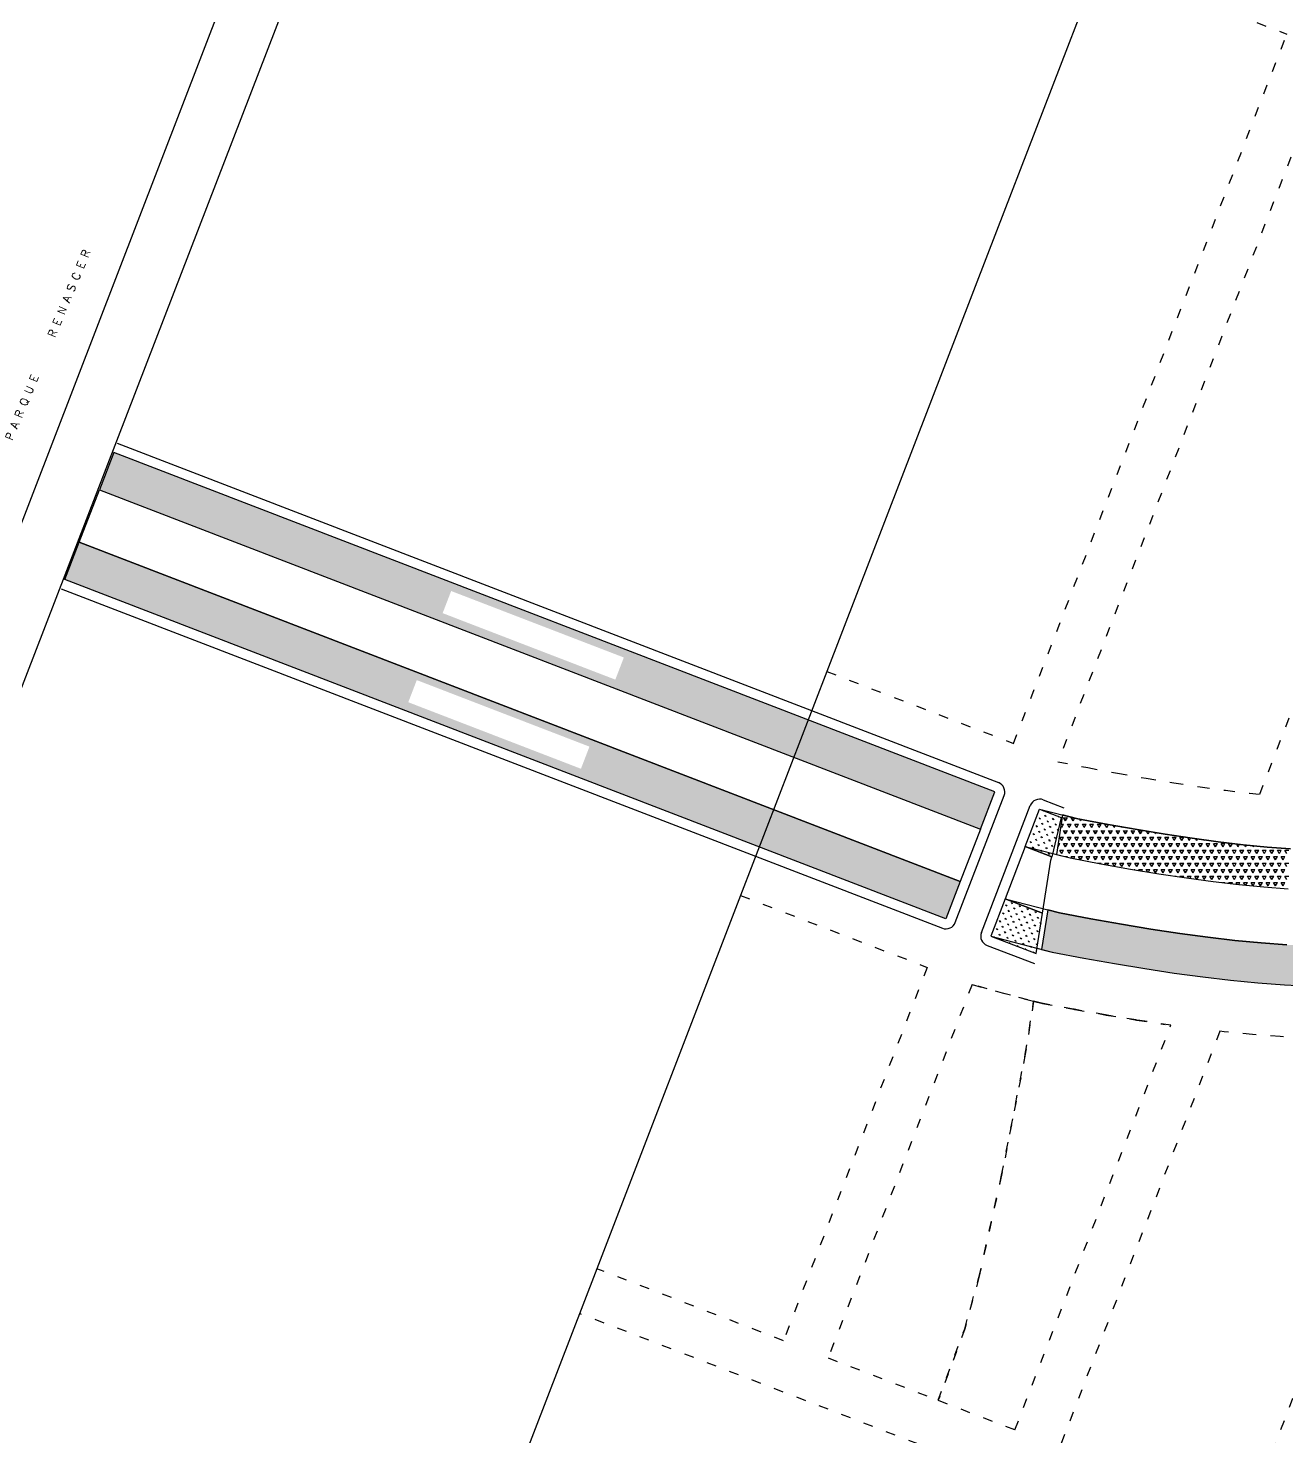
# Model space of a CAD drawing. Extents: x 714896 to 749292, y 8417558 to 8447149.
# Drawn here: x 742797.8 to 743112.4, y 8426237.7 to 8426589.8 of the extents above; entities that cross this region are included whole.
import ezdxf

# ---------------------------------------------------------------- set-up
doc = ezdxf.new("R2010")
doc.units = 0
doc.header["$MEASUREMENT"] = 0
doc.linetypes.add('ACAD_ISO03W100', pattern=[30, 12, -18])
for name, color, linetype in [('LOTE', 7, 'CONTINUOUS'), ('QUADRA', 6, 'CONTINUOUS'), ('TEXTO', 7, 'CONTINUOUS')]:
    doc.layers.add(name, color=color, linetype=linetype)
doc.styles.add('ROMANS', font='ROMANS.SHX', dxfattribs={"height": 1.5})
pattern_1 = [(248.931666667, (0.0331, -0.6042), (0.60847023239, -1.37104484796), [0.28125, -1.8400703445]), (203.931666667, (0.033, -0.6042), (0.60847023255, -1.37104484832), [0.28125, -1.21875]), (293.931666667, (0.033, -0.6042), (1.37104484832, 0.60847023255), [0.28125, -1.21875])]

msp = doc.modelspace()

# ---------------------------------------------------------------- hatches: boundary and pattern name
at = {"layer": 'LOTE'}
h = msp.add_hatch(dxfattribs=at)
h.set_pattern_fill('GRASS7', color=192, scale=5, style=0, pattern_type=2)
h.set_pattern_definition(pattern_1)
h.paths.add_polyline_path([(742815.57, 8426474.41), (743035.79, 8426389.57), (743039.39, 8426398.9), (742819.16, 8426483.74)])
h.paths.add_polyline_path([(742903.5, 8426449.12), (742901.37, 8426443.59), (742944.53, 8426426.97), (742946.66, 8426432.5)], flags=16)
h = msp.add_hatch(dxfattribs=at)
h.set_pattern_fill('GRASS8', color=192, scale=5, style=0, pattern_type=2)
h.set_pattern_definition(pattern_1)
h.paths.add_polyline_path([(742810.54, 8426461.35), (743030.76, 8426376.51), (743027.17, 8426367.18), (742806.94, 8426452.01)])
h.paths.add_polyline_path([(742894.91, 8426426.85), (742892.78, 8426421.32), (742935.94, 8426404.69), (742938.07, 8426410.22)], flags=16)
h = msp.add_hatch(dxfattribs=at)
h.set_pattern_fill('GRASS6', color=192, scale=5, style=0, pattern_type=2)
h.set_pattern_definition(pattern_1)
h.paths.add_polyline_path([(743056, 8426392.5), (743053.6, 8426382.71), (743046.99, 8426385.26), (743050.59, 8426394.59)])
h = msp.add_hatch(dxfattribs=at)
h.set_pattern_fill('TRIANG6', color=192, scale=5, style=0, pattern_type=2)
h.set_pattern_definition([(60, (-623.2554, 185.8597), (-0.9374999982, 1.62379763105), [0.9375, -0.9375]), (120, (-623.2554, 185.8597), (-1.8749999982, 1.05e-09), [0.9375, -0.9375]), (0, (-623.7242, 186.6716), (0.9375, 1.62379763), [0.9375, -0.9375])])
h.paths.add_polyline_path([(743196.83, 8426366.22), (743200.97, 8426367.95), (743205.02, 8426369.65), (743208.99, 8426371.28), (743212.9, 8426372.84), (743216.75, 8426374.3), (743220.58, 8426375.66), (743224.41, 8426376.94), (743228.25, 8426378.13), (743231.02, 8426378.93), (743235.46, 8426390.47), (743233.4, 8426389.95), (743229.4, 8426388.87), (743225.38, 8426387.71), (743221.36, 8426386.46), (743217.33, 8426385.12), (743213.3, 8426383.69), (743209.27, 8426382.16), (743205.24, 8426380.55), (743201.18, 8426378.88), (743197.1, 8426377.17), (743192.98, 8426375.45), (743188.81, 8426373.72), (743184.58, 8426372.02), (743180.26, 8426370.35), (743175.87, 8426368.75), (743171.37, 8426367.23), (743166.76, 8426365.81), (743162.03, 8426364.51), (743157.17, 8426363.35), (743152.17, 8426362.36), (743147, 8426361.55), (743141.67, 8426360.93), (743136.17, 8426360.51), (743130.5, 8426360.29), (743124.64, 8426360.24), (743118.61, 8426360.38), (743112.39, 8426360.68), (743105.98, 8426361.16), (743099.38, 8426361.79), (743092.59, 8426362.58), (743085.6, 8426363.52), (743078.41, 8426364.61), (743071.01, 8426365.83), (743063.41, 8426367.18), (743055.59, 8426368.65), (743052.63, 8426369.42), (743051.09, 8426359.52), (743053.69, 8426358.84), (743061.6, 8426357.34), (743069.32, 8426355.97), (743076.85, 8426354.73), (743084.19, 8426353.62), (743091.35, 8426352.66), (743098.33, 8426351.85), (743105.13, 8426351.19), (743111.77, 8426350.7), (743118.25, 8426350.38), (743124.57, 8426350.24), (743130.73, 8426350.29), (743136.75, 8426350.53), (743142.63, 8426350.98), (743148.35, 8426351.64), (743153.92, 8426352.51), (743159.3, 8426353.58), (743164.51, 8426354.82), (743169.56, 8426356.21), (743174.44, 8426357.71), (743179.18, 8426359.31), (743183.78, 8426360.99), (743188.24, 8426362.71), (743192.59, 8426364.46)])
h = msp.add_hatch(dxfattribs=at)
h.set_pattern_fill('GRASS5', color=192, scale=5, style=0, pattern_type=2)
h.set_pattern_definition(pattern_1)
h.paths.add_polyline_path([(743049.7, 8426358.5), (743051.29, 8426368.6), (743041.96, 8426372.19), (743038.36, 8426362.86)])

# ---------------------------------------------------------------- linework, layer by layer
at = {"layer": 'LOTE', "color": 192, "linetype": 'ACAD_ISO03W100', "ltscale": 0.2}
for p, q in [((743065.71, 8426606.31), (743112.36, 8426588.33)), ((743044.06, 8426411.03), (743112.36, 8426588.33)), ((742997.4, 8426429.01, 394.98), (743044.06, 8426411.03, 501.16)), ((742975.84, 8426373.02), (743022.49, 8426355.05)), ((743022.49, 8426355.05), (742986.55, 8426261.73)), ((743033.69, 8426350.73), (742997.74, 8426257.42)), ((742986.55, 8426261.73), (742939.89, 8426279.7))]:
    msp.add_line(p, q, dxfattribs=at)
at = {"layer": 'LOTE', "color": 192}
for p, q in [((742820.06, 8426486.07), (743040.29, 8426401.24)), ((742815.57, 8426474.41), (743035.79, 8426389.57, -408.32)), ((742810.54, 8426461.35), (743030.76, 8426376.51, -408.32)), ((742806.04, 8426449.68), (743026.27, 8426364.84)), ((743029.5, 8426366.28), (743041.72, 8426398.01)), ((743036.03, 8426363.76), (743048.25, 8426395.49)), ((743051.49, 8426396.92), (743056.6, 8426394.95)), ((743055.97, 8426390.84), (743056.59, 8426390.84)), ((743056.12, 8426390.03), (743056.59, 8426390.85)), ((743057.05, 8426391.66), (743056.58, 8426392.47)), ((743056.59, 8426392.46), (743057.53, 8426392.46)), ((743057.06, 8426391.66), (743057.53, 8426392.47)), ((743057.99, 8426390.03), (743057.52, 8426390.85)), ((743057.53, 8426390.84), (743058.46, 8426390.84)), ((743058, 8426390.03), (743058.47, 8426390.85)), ((743058.93, 8426391.66), (743058.46, 8426392.47)), ((743058.46, 8426392.46), (743059.16, 8426392.46)), ((743058.94, 8426391.66), (743059.37, 8426392.41)), ((743059.86, 8426390.03), (743059.4, 8426390.85)), ((743059.4, 8426390.84), (743060.34, 8426390.84)), ((743059.87, 8426390.03), (743060.34, 8426390.85)), ((743060.8, 8426391.66), (743060.52, 8426392.14)), ((743060.81, 8426391.66), (743061.04, 8426392.05)), ((743061.74, 8426390.03), (743061.27, 8426390.85)), ((743061.28, 8426390.84), (743062.21, 8426390.84)), ((743061.75, 8426390.03), (743062.22, 8426390.85)), ((743062.68, 8426391.66), (743062.63, 8426391.75)), ((743062.69, 8426391.66), (743062.73, 8426391.73)), ((743063.61, 8426390.03), (743063.15, 8426390.85)), ((743063.15, 8426390.84), (743064.09, 8426390.84)), ((743063.62, 8426390.03), (743064.09, 8426390.85)), ((743065.49, 8426390.03), (743065.02, 8426390.85)), ((743065.03, 8426390.84), (743065.96, 8426390.84)), ((743065.5, 8426390.03), (743065.97, 8426390.85)), ((743067.36, 8426390.03), (743066.9, 8426390.85)), ((743066.9, 8426390.84), (743067.41, 8426390.84)), ((743067.37, 8426390.03), (743067.8, 8426390.77)), ((743069.24, 8426390.03), (743068.93, 8426390.56)), ((743069.25, 8426390.03), (743069.5, 8426390.46)), ((743056.11, 8426386.79), (743055.65, 8426387.6)), ((743055.65, 8426387.59), (743056.59, 8426387.59)), ((743056.11, 8426390.03), (743055.91, 8426390.39)), ((743056.12, 8426386.79), (743056.59, 8426387.6)), ((743057.05, 8426388.41), (743056.58, 8426389.22)), ((743056.59, 8426389.21), (743057.53, 8426389.21)), ((743057.06, 8426388.41), (743057.53, 8426389.22)), ((743057.99, 8426386.79), (743057.52, 8426387.6)), ((743057.53, 8426387.59), (743058.46, 8426387.59)), ((743058, 8426386.79), (743058.47, 8426387.6)), ((743058.93, 8426388.41), (743058.46, 8426389.22)), ((743058.46, 8426389.21), (743059.4, 8426389.21)), ((743058.94, 8426388.41), (743059.4, 8426389.22)), ((743059.86, 8426386.79), (743059.4, 8426387.6)), ((743059.4, 8426387.59), (743060.34, 8426387.59)), ((743059.87, 8426386.79), (743060.34, 8426387.6)), ((743060.8, 8426388.41), (743060.33, 8426389.22)), ((743060.34, 8426389.21), (743061.28, 8426389.21)), ((743060.81, 8426388.41), (743061.28, 8426389.22)), ((743061.74, 8426386.79), (743061.27, 8426387.6)), ((743061.28, 8426387.59), (743062.21, 8426387.59)), ((743061.75, 8426386.79), (743062.22, 8426387.6)), ((743062.68, 8426388.41), (743062.21, 8426389.22)), ((743062.21, 8426389.21), (743063.15, 8426389.21)), ((743062.69, 8426388.41), (743063.15, 8426389.22)), ((743063.61, 8426386.79), (743063.15, 8426387.6)), ((743063.15, 8426387.59), (743064.09, 8426387.59)), ((743063.62, 8426386.79), (743064.09, 8426387.6)), ((743064.55, 8426388.41), (743064.08, 8426389.22)), ((743064.09, 8426389.21), (743065.03, 8426389.21)), ((743064.56, 8426388.41), (743065.03, 8426389.22)), ((743065.49, 8426386.79), (743065.02, 8426387.6)), ((743065.03, 8426387.59), (743065.96, 8426387.59)), ((743065.5, 8426386.79), (743065.97, 8426387.6)), ((743066.43, 8426388.41), (743065.96, 8426389.22)), ((743065.96, 8426389.21), (743066.9, 8426389.21)), ((743066.44, 8426388.41), (743066.9, 8426389.22)), ((743067.36, 8426386.79), (743066.9, 8426387.6)), ((743066.9, 8426387.59), (743067.84, 8426387.59)), ((743067.37, 8426386.79), (743067.84, 8426387.6)), ((743068.3, 8426388.41), (743067.83, 8426389.22)), ((743067.84, 8426389.21), (743068.78, 8426389.21)), ((743068.31, 8426388.41), (743068.78, 8426389.22)), ((743069.24, 8426386.79), (743068.77, 8426387.6)), ((743068.78, 8426387.59), (743069.71, 8426387.59)), ((743069.25, 8426386.79), (743069.72, 8426387.6)), ((743070.18, 8426388.41), (743069.71, 8426389.22)), ((743069.71, 8426389.21), (743070.65, 8426389.21)), ((743070.19, 8426388.41), (743070.65, 8426389.22)), ((743071.11, 8426386.79), (743070.65, 8426387.6)), ((743070.65, 8426387.59), (743071.59, 8426387.59)), ((743071.11, 8426390.03), (743071.02, 8426390.19)), ((743071.12, 8426390.03), (743071.2, 8426390.16)), ((743071.12, 8426386.79), (743071.59, 8426387.6)), ((743072.05, 8426388.41), (743071.58, 8426389.22)), ((743071.59, 8426389.21), (743072.53, 8426389.21)), ((743072.06, 8426388.41), (743072.53, 8426389.22)), ((743072.99, 8426386.79), (743072.52, 8426387.6)), ((743072.53, 8426387.59), (743073.46, 8426387.59)), ((743073, 8426386.79), (743073.47, 8426387.6)), ((743073.93, 8426388.41), (743073.46, 8426389.22)), ((743073.46, 8426389.21), (743074.4, 8426389.21)), ((743073.94, 8426388.41), (743074.4, 8426389.22)), ((743074.86, 8426386.79), (743074.4, 8426387.6)), ((743074.4, 8426387.59), (743075.34, 8426387.59)), ((743074.87, 8426386.79), (743075.34, 8426387.6)), ((743075.8, 8426388.41), (743075.33, 8426389.22)), ((743075.34, 8426389.21), (743076.28, 8426389.21)), ((743075.81, 8426388.41), (743076.28, 8426389.22)), ((743076.74, 8426386.79), (743076.27, 8426387.6)), ((743076.28, 8426387.59), (743077.21, 8426387.59)), ((743076.75, 8426386.79), (743077.22, 8426387.6)), ((743077.68, 8426388.41), (743077.28, 8426389.1)), ((743077.69, 8426388.41), (743078.01, 8426388.98)), ((743078.61, 8426386.79), (743078.15, 8426387.6)), ((743078.15, 8426387.59), (743079.09, 8426387.59)), ((743078.62, 8426386.79), (743079.09, 8426387.6)), ((743079.55, 8426388.41), (743079.35, 8426388.76)), ((743079.56, 8426388.41), (743079.73, 8426388.69)), ((743080.49, 8426386.79), (743080.02, 8426387.6)), ((743080.03, 8426387.59), (743080.96, 8426387.59)), ((743080.5, 8426386.79), (743080.97, 8426387.6)), ((743081.43, 8426388.41), (743081.43, 8426388.41)), ((743082.36, 8426386.79), (743081.9, 8426387.6)), ((743081.9, 8426387.59), (743082.84, 8426387.59)), ((743082.37, 8426386.79), (743082.84, 8426387.6)), ((743084.24, 8426386.79), (743083.77, 8426387.6)), ((743083.78, 8426387.59), (743084.71, 8426387.59)), ((743084.25, 8426386.79), (743084.72, 8426387.6)), ((743086.11, 8426386.79), (743085.65, 8426387.6)), ((743085.65, 8426387.59), (743086.59, 8426387.59)), ((743086.12, 8426386.79), (743086.59, 8426387.6)), ((743087.99, 8426386.79), (743087.59, 8426387.47)), ((743088, 8426386.79), (743088.33, 8426387.36)), ((743089.86, 8426386.79), (743089.64, 8426387.17)), ((743089.87, 8426386.79), (743090.06, 8426387.12)), ((743091.74, 8426386.79), (743091.67, 8426386.9)), ((743091.75, 8426386.79), (743091.8, 8426386.88)), ((743046.99, 8426385.26, -429.08), (743053.6, 8426382.71, -441.33)), ((743055.18, 8426385.16), (743055.11, 8426385.28)), ((743055.19, 8426385.16), (743055.65, 8426385.98)), ((743055.21, 8426385.97), (743055.65, 8426385.97)), ((743056.11, 8426383.54), (743055.65, 8426384.35)), ((743055.65, 8426384.34), (743056.59, 8426384.34)), ((743056.12, 8426383.54), (743056.59, 8426384.35)), ((743057.05, 8426385.16), (743056.58, 8426385.97)), ((743056.59, 8426385.97), (743057.53, 8426385.97)), ((743057.06, 8426385.16), (743057.53, 8426385.98)), ((743057.99, 8426383.54), (743057.52, 8426384.35)), ((743057.53, 8426384.34), (743058.46, 8426384.34)), ((743058, 8426383.54), (743058.47, 8426384.35)), ((743058.46, 8426385.97), (743059.4, 8426385.97)), ((743058.93, 8426385.16), (743058.46, 8426385.97)), ((743058.94, 8426385.16), (743059.4, 8426385.98)), ((743059.86, 8426383.54), (743059.4, 8426384.35)), ((743059.4, 8426384.34), (743060.34, 8426384.34)), ((743059.87, 8426383.54), (743060.34, 8426384.35)), ((743060.8, 8426385.16), (743060.33, 8426385.97)), ((743060.34, 8426385.97), (743061.28, 8426385.97)), ((743060.81, 8426385.16), (743061.28, 8426385.98)), ((743061.74, 8426383.54), (743061.27, 8426384.35)), ((743061.28, 8426384.34), (743062.21, 8426384.34)), ((743061.75, 8426383.54), (743062.22, 8426384.35)), ((743062.21, 8426385.97), (743063.15, 8426385.97)), ((743062.68, 8426385.16), (743062.21, 8426385.97)), ((743062.69, 8426385.16), (743063.15, 8426385.98)), ((743063.61, 8426383.54), (743063.15, 8426384.35)), ((743063.15, 8426384.34), (743064.09, 8426384.34)), ((743063.62, 8426383.54), (743064.09, 8426384.35)), ((743064.55, 8426385.16), (743064.08, 8426385.97)), ((743064.09, 8426385.97), (743065.03, 8426385.97)), ((743064.56, 8426385.16), (743065.03, 8426385.98)), ((743065.49, 8426383.54), (743065.02, 8426384.35)), ((743065.03, 8426384.34), (743065.96, 8426384.34)), ((743065.5, 8426383.54), (743065.97, 8426384.35)), ((743065.96, 8426385.97), (743066.9, 8426385.97)), ((743066.43, 8426385.16), (743065.96, 8426385.97)), ((743066.44, 8426385.16), (743066.9, 8426385.98)), ((743067.36, 8426383.54), (743066.9, 8426384.35)), ((743066.9, 8426384.34), (743067.84, 8426384.34)), ((743067.37, 8426383.54), (743067.84, 8426384.35)), ((743068.3, 8426385.16), (743067.83, 8426385.97)), ((743067.84, 8426385.97), (743068.78, 8426385.97)), ((743068.31, 8426385.16), (743068.78, 8426385.98)), ((743069.24, 8426383.54), (743068.77, 8426384.35)), ((743068.78, 8426384.34), (743069.71, 8426384.34)), ((743069.25, 8426383.54), (743069.72, 8426384.35)), ((743069.71, 8426385.97), (743070.65, 8426385.97)), ((743070.18, 8426385.16), (743069.71, 8426385.97)), ((743070.19, 8426385.16), (743070.65, 8426385.98)), ((743071.11, 8426383.54), (743070.65, 8426384.35)), ((743070.65, 8426384.34), (743071.59, 8426384.34)), ((743071.12, 8426383.54), (743071.59, 8426384.35)), ((743072.05, 8426385.16), (743071.58, 8426385.97)), ((743071.59, 8426385.97), (743072.53, 8426385.97)), ((743072.06, 8426385.16), (743072.53, 8426385.98)), ((743072.99, 8426383.54), (743072.52, 8426384.35)), ((743072.53, 8426384.34), (743073.46, 8426384.34)), ((743073, 8426383.54), (743073.47, 8426384.35)), ((743073.46, 8426385.97), (743074.4, 8426385.97)), ((743073.93, 8426385.16), (743073.46, 8426385.97)), ((743073.94, 8426385.16), (743074.4, 8426385.98)), ((743074.86, 8426383.54), (743074.4, 8426384.35)), ((743074.4, 8426384.34), (743075.34, 8426384.34)), ((743074.87, 8426383.54), (743075.34, 8426384.35)), ((743075.8, 8426385.16), (743075.33, 8426385.97)), ((743075.34, 8426385.97), (743076.28, 8426385.97)), ((743075.81, 8426385.16), (743076.28, 8426385.98)), ((743076.74, 8426383.54), (743076.27, 8426384.35)), ((743076.28, 8426384.34), (743077.21, 8426384.34)), ((743076.75, 8426383.54), (743077.22, 8426384.35)), ((743077.21, 8426385.97), (743078.15, 8426385.97)), ((743077.68, 8426385.16), (743077.21, 8426385.97)), ((743077.69, 8426385.16), (743078.15, 8426385.98)), ((743078.61, 8426383.54), (743078.15, 8426384.35)), ((743078.15, 8426384.34), (743079.09, 8426384.34)), ((743078.62, 8426383.54), (743079.09, 8426384.35)), ((743079.55, 8426385.16), (743079.08, 8426385.97)), ((743079.09, 8426385.97), (743080.03, 8426385.97)), ((743079.56, 8426385.16), (743080.03, 8426385.98)), ((743080.49, 8426383.54), (743080.02, 8426384.35)), ((743080.03, 8426384.34), (743080.96, 8426384.34)), ((743080.5, 8426383.54), (743080.97, 8426384.35)), ((743080.96, 8426385.97), (743081.9, 8426385.97)), ((743081.43, 8426385.16), (743080.96, 8426385.97)), ((743081.44, 8426385.16), (743081.9, 8426385.98)), ((743082.36, 8426383.54), (743081.9, 8426384.35)), ((743081.9, 8426384.34), (743082.84, 8426384.34)), ((743082.37, 8426383.54), (743082.84, 8426384.35)), ((743083.3, 8426385.16), (743082.83, 8426385.97)), ((743082.84, 8426385.97), (743083.78, 8426385.97)), ((743083.31, 8426385.16), (743083.78, 8426385.98)), ((743084.24, 8426383.54), (743083.77, 8426384.35)), ((743083.78, 8426384.34), (743084.71, 8426384.34)), ((743084.25, 8426383.54), (743084.72, 8426384.35)), ((743084.71, 8426385.97), (743085.65, 8426385.97)), ((743085.18, 8426385.16), (743084.71, 8426385.97)), ((743085.19, 8426385.16), (743085.65, 8426385.98)), ((743086.11, 8426383.54), (743085.65, 8426384.35)), ((743085.65, 8426384.34), (743086.59, 8426384.34)), ((743086.12, 8426383.54), (743086.59, 8426384.35)), ((743087.05, 8426385.16), (743086.58, 8426385.97)), ((743086.59, 8426385.97), (743087.53, 8426385.97)), ((743087.06, 8426385.16), (743087.53, 8426385.98)), ((743087.99, 8426383.54), (743087.52, 8426384.35)), ((743087.53, 8426384.34), (743088.46, 8426384.34)), ((743088, 8426383.54), (743088.47, 8426384.35)), ((743088.46, 8426385.97), (743089.4, 8426385.97)), ((743088.93, 8426385.16), (743088.46, 8426385.97)), ((743088.94, 8426385.16), (743089.4, 8426385.98)), ((743089.86, 8426383.54), (743089.4, 8426384.35)), ((743089.4, 8426384.34), (743090.34, 8426384.34)), ((743089.87, 8426383.54), (743090.34, 8426384.35)), ((743090.8, 8426385.16), (743090.33, 8426385.97)), ((743090.34, 8426385.97), (743091.28, 8426385.97)), ((743090.81, 8426385.16), (743091.28, 8426385.98)), ((743091.74, 8426383.54), (743091.27, 8426384.35)), ((743091.28, 8426384.34), (743092.21, 8426384.34)), ((743091.75, 8426383.54), (743092.22, 8426384.35)), ((743092.21, 8426385.97), (743093.15, 8426385.97)), ((743092.68, 8426385.16), (743092.21, 8426385.97)), ((743092.69, 8426385.16), (743093.15, 8426385.98)), ((743093.61, 8426383.54), (743093.15, 8426384.35)), ((743093.15, 8426384.34), (743094.09, 8426384.34)), ((743093.62, 8426383.54), (743094.09, 8426384.35)), ((743094.55, 8426385.16), (743094.08, 8426385.97)), ((743094.09, 8426385.97), (743095.03, 8426385.97)), ((743094.56, 8426385.16), (743095.03, 8426385.98)), ((743095.49, 8426383.54), (743095.02, 8426384.35)), ((743095.03, 8426384.34), (743095.96, 8426384.34)), ((743095.5, 8426383.54), (743095.97, 8426384.35)), ((743095.96, 8426385.97), (743096.9, 8426385.97)), ((743096.43, 8426385.16), (743095.96, 8426385.97)), ((743096.44, 8426385.16), (743096.9, 8426385.98)), ((743097.36, 8426383.54), (743096.9, 8426384.35)), ((743096.9, 8426384.34), (743097.84, 8426384.34)), ((743097.37, 8426383.54), (743097.84, 8426384.35)), ((743098.3, 8426385.16), (743097.83, 8426385.97)), ((743097.84, 8426385.97), (743098.78, 8426385.97)), ((743098.31, 8426385.16), (743098.78, 8426385.98)), ((743099.24, 8426383.54), (743098.77, 8426384.35)), ((743098.78, 8426384.34), (743099.71, 8426384.34)), ((743099.25, 8426383.54), (743099.72, 8426384.35)), ((743100.18, 8426385.16), (743099.76, 8426385.89)), ((743100.19, 8426385.16), (743100.55, 8426385.8)), ((743101.11, 8426383.54), (743100.65, 8426384.35)), ((743100.65, 8426384.34), (743101.59, 8426384.34)), ((743101.12, 8426383.54), (743101.59, 8426384.35)), ((743102.05, 8426385.16), (743101.76, 8426385.66)), ((743102.06, 8426385.16), (743102.32, 8426385.61)), ((743102.99, 8426383.54), (743102.52, 8426384.35)), ((743102.53, 8426384.34), (743103.46, 8426384.34)), ((743103, 8426383.54), (743103.47, 8426384.35)), ((743103.93, 8426385.16), (743103.75, 8426385.47)), ((743103.94, 8426385.16), (743104.09, 8426385.44)), ((743104.86, 8426383.54), (743104.4, 8426384.35)), ((743104.4, 8426384.34), (743105.34, 8426384.34)), ((743104.87, 8426383.54), (743105.34, 8426384.35)), ((743105.8, 8426385.16), (743105.73, 8426385.28)), ((743105.81, 8426385.16), (743105.87, 8426385.27)), ((743106.74, 8426383.54), (743106.27, 8426384.35)), ((743106.28, 8426384.34), (743107.21, 8426384.34)), ((743106.75, 8426383.54), (743107.22, 8426384.35)), ((743108.61, 8426383.54), (743108.15, 8426384.35)), ((743108.15, 8426384.34), (743109.09, 8426384.34)), ((743108.62, 8426383.54), (743109.09, 8426384.35)), ((743110.49, 8426383.54), (743110.02, 8426384.35)), ((743110.03, 8426384.34), (743110.96, 8426384.34)), ((743110.5, 8426383.54), (743110.97, 8426384.35)), ((743112.36, 8426383.54), (743111.9, 8426384.35)), ((743111.9, 8426384.34), (743112.84, 8426384.34)), ((743056.98, 8426382.72), (743057.53, 8426382.72)), ((743057.46, 8426382.6), (743057.53, 8426382.73)), ((743058.7, 8426382.31), (743058.46, 8426382.73)), ((743058.46, 8426382.72), (743059.4, 8426382.72)), ((743059.12, 8426382.23), (743059.4, 8426382.73)), ((743060.8, 8426381.91), (743060.33, 8426382.73)), ((743060.34, 8426382.72), (743061.28, 8426382.72)), ((743060.81, 8426381.92), (743061.28, 8426382.73)), ((743062.68, 8426381.91), (743062.21, 8426382.73)), ((743062.21, 8426382.72), (743063.15, 8426382.72)), ((743062.69, 8426381.92), (743063.15, 8426382.73)), ((743064.55, 8426381.91), (743064.08, 8426382.73)), ((743064.09, 8426382.72), (743065.03, 8426382.72)), ((743064.56, 8426381.92), (743065.03, 8426382.73)), ((743065.11, 8426381.1), (743065.96, 8426381.1)), ((743065.88, 8426380.95), (743065.97, 8426381.1)), ((743066.43, 8426381.91), (743065.96, 8426382.73)), ((743065.96, 8426382.72), (743066.9, 8426382.72)), ((743066.44, 8426381.92), (743066.9, 8426382.73)), ((743066.9, 8426381.1), (743067.84, 8426381.1)), ((743067.11, 8426380.73), (743066.9, 8426381.1)), ((743067.58, 8426380.65), (743067.84, 8426381.1)), ((743068.3, 8426381.91), (743067.83, 8426382.73)), ((743067.84, 8426382.72), (743068.78, 8426382.72)), ((743068.31, 8426381.92), (743068.78, 8426382.73)), ((743069.2, 8426380.36), (743068.77, 8426381.1)), ((743068.78, 8426381.1), (743069.71, 8426381.1)), ((743069.28, 8426380.34), (743069.72, 8426381.1)), ((743070.18, 8426381.91), (743069.71, 8426382.73)), ((743069.71, 8426382.72), (743070.65, 8426382.72)), ((743070.19, 8426381.92), (743070.65, 8426382.73)), ((743070.65, 8426381.1), (743071.59, 8426381.1)), ((743071.11, 8426380.29), (743070.65, 8426381.1)), ((743071.12, 8426380.29), (743071.59, 8426381.1)), ((743072.05, 8426381.91), (743071.58, 8426382.73)), ((743071.59, 8426382.72), (743072.53, 8426382.72)), ((743072.06, 8426381.92), (743072.53, 8426382.73)), ((743072.99, 8426380.29), (743072.52, 8426381.1)), ((743072.53, 8426381.1), (743073.46, 8426381.1)), ((743073, 8426380.29), (743073.47, 8426381.1)), ((743073.93, 8426381.91), (743073.46, 8426382.73)), ((743073.46, 8426382.72), (743074.4, 8426382.72)), ((743073.94, 8426381.92), (743074.4, 8426382.73)), ((743074.4, 8426381.1), (743075.34, 8426381.1)), ((743074.86, 8426380.29), (743074.4, 8426381.1)), ((743074.87, 8426380.29), (743075.34, 8426381.1)), ((743075.8, 8426381.91), (743075.33, 8426382.73)), ((743075.34, 8426382.72), (743076.28, 8426382.72)), ((743075.81, 8426381.92), (743076.28, 8426382.73)), ((743076.74, 8426380.29), (743076.27, 8426381.1)), ((743076.28, 8426381.1), (743077.21, 8426381.1)), ((743076.75, 8426380.29), (743077.22, 8426381.1)), ((743077.68, 8426381.91), (743077.21, 8426382.73)), ((743077.21, 8426382.72), (743078.15, 8426382.72)), ((743077.69, 8426381.92), (743078.15, 8426382.73)), ((743078.15, 8426381.1), (743079.09, 8426381.1)), ((743078.61, 8426380.29), (743078.15, 8426381.1)), ((743078.62, 8426380.29), (743079.09, 8426381.1)), ((743079.55, 8426381.91), (743079.08, 8426382.73)), ((743079.09, 8426382.72), (743080.03, 8426382.72)), ((743079.56, 8426381.92), (743080.03, 8426382.73)), ((743080.49, 8426380.29), (743080.02, 8426381.1)), ((743080.03, 8426381.1), (743080.96, 8426381.1)), ((743080.5, 8426380.29), (743080.97, 8426381.1)), ((743081.43, 8426381.91), (743080.96, 8426382.73)), ((743080.96, 8426382.72), (743081.9, 8426382.72)), ((743081.44, 8426381.92), (743081.9, 8426382.73)), ((743081.9, 8426381.1), (743082.84, 8426381.1)), ((743082.36, 8426380.29), (743081.9, 8426381.1)), ((743082.37, 8426380.29), (743082.84, 8426381.1)), ((743083.3, 8426381.91), (743082.83, 8426382.73)), ((743082.84, 8426382.72), (743083.78, 8426382.72)), ((743083.31, 8426381.92), (743083.78, 8426382.73)), ((743084.24, 8426380.29), (743083.77, 8426381.1)), ((743083.78, 8426381.1), (743084.71, 8426381.1)), ((743084.25, 8426380.29), (743084.72, 8426381.1)), ((743085.18, 8426381.91), (743084.71, 8426382.73)), ((743084.71, 8426382.72), (743085.65, 8426382.72)), ((743085.19, 8426381.92), (743085.65, 8426382.73)), ((743085.65, 8426381.1), (743086.59, 8426381.1)), ((743086.11, 8426380.29), (743085.65, 8426381.1)), ((743086.12, 8426380.29), (743086.59, 8426381.1)), ((743087.05, 8426381.91), (743086.58, 8426382.73)), ((743086.59, 8426382.72), (743087.53, 8426382.72)), ((743087.06, 8426381.92), (743087.53, 8426382.73)), ((743087.99, 8426380.29), (743087.52, 8426381.1)), ((743087.53, 8426381.1), (743088.46, 8426381.1)), ((743088, 8426380.29), (743088.47, 8426381.1)), ((743088.93, 8426381.91), (743088.46, 8426382.73)), ((743088.46, 8426382.72), (743089.4, 8426382.72)), ((743088.94, 8426381.92), (743089.4, 8426382.73)), ((743089.4, 8426381.1), (743090.34, 8426381.1)), ((743089.86, 8426380.29), (743089.4, 8426381.1)), ((743089.87, 8426380.29), (743090.34, 8426381.1)), ((743090.8, 8426381.91), (743090.33, 8426382.73)), ((743090.34, 8426382.72), (743091.28, 8426382.72)), ((743090.81, 8426381.92), (743091.28, 8426382.73)), ((743091.74, 8426380.29), (743091.27, 8426381.1)), ((743091.28, 8426381.1), (743092.21, 8426381.1)), ((743091.75, 8426380.29), (743092.22, 8426381.1)), ((743092.68, 8426381.91), (743092.21, 8426382.73)), ((743092.21, 8426382.72), (743093.15, 8426382.72)), ((743092.69, 8426381.92), (743093.15, 8426382.73)), ((743093.15, 8426381.1), (743094.09, 8426381.1)), ((743093.61, 8426380.29), (743093.15, 8426381.1)), ((743093.62, 8426380.29), (743094.09, 8426381.1)), ((743094.55, 8426381.91), (743094.08, 8426382.73)), ((743094.09, 8426382.72), (743095.03, 8426382.72)), ((743094.56, 8426381.92), (743095.03, 8426382.73)), ((743095.49, 8426380.29), (743095.02, 8426381.1)), ((743095.03, 8426381.1), (743095.96, 8426381.1)), ((743095.5, 8426380.29), (743095.97, 8426381.1)), ((743096.43, 8426381.91), (743095.96, 8426382.73)), ((743095.96, 8426382.72), (743096.9, 8426382.72)), ((743096.44, 8426381.92), (743096.9, 8426382.73)), ((743096.9, 8426381.1), (743097.84, 8426381.1)), ((743097.36, 8426380.29), (743096.9, 8426381.1)), ((743097.37, 8426380.29), (743097.84, 8426381.1)), ((743098.3, 8426381.91), (743097.83, 8426382.73)), ((743097.84, 8426382.72), (743098.78, 8426382.72)), ((743098.31, 8426381.92), (743098.78, 8426382.73)), ((743099.24, 8426380.29), (743098.77, 8426381.1)), ((743098.78, 8426381.1), (743099.71, 8426381.1)), ((743099.25, 8426380.29), (743099.72, 8426381.1)), ((743100.18, 8426381.91), (743099.71, 8426382.73)), ((743099.71, 8426382.72), (743100.65, 8426382.72)), ((743100.19, 8426381.92), (743100.65, 8426382.73)), ((743100.65, 8426381.1), (743101.59, 8426381.1)), ((743101.11, 8426380.29), (743100.65, 8426381.1)), ((743101.12, 8426380.29), (743101.59, 8426381.1)), ((743102.05, 8426381.91), (743101.58, 8426382.73)), ((743101.59, 8426382.72), (743102.53, 8426382.72)), ((743102.06, 8426381.92), (743102.53, 8426382.73)), ((743102.99, 8426380.29), (743102.52, 8426381.1)), ((743102.53, 8426381.1), (743103.46, 8426381.1)), ((743103, 8426380.29), (743103.47, 8426381.1)), ((743103.93, 8426381.91), (743103.46, 8426382.73)), ((743103.46, 8426382.72), (743104.4, 8426382.72)), ((743103.94, 8426381.92), (743104.4, 8426382.73)), ((743104.4, 8426381.1), (743105.34, 8426381.1)), ((743104.86, 8426380.29), (743104.4, 8426381.1)), ((743104.87, 8426380.29), (743105.34, 8426381.1)), ((743105.8, 8426381.91), (743105.33, 8426382.73)), ((743105.34, 8426382.72), (743106.28, 8426382.72)), ((743105.81, 8426381.92), (743106.28, 8426382.73)), ((743106.74, 8426380.29), (743106.27, 8426381.1)), ((743106.28, 8426381.1), (743107.21, 8426381.1)), ((743106.75, 8426380.29), (743107.22, 8426381.1)), ((743107.68, 8426381.91), (743107.21, 8426382.73)), ((743107.21, 8426382.72), (743108.15, 8426382.72)), ((743107.69, 8426381.92), (743108.15, 8426382.73)), ((743108.15, 8426381.1), (743109.09, 8426381.1)), ((743108.61, 8426380.29), (743108.15, 8426381.1)), ((743108.62, 8426380.29), (743109.09, 8426381.1)), ((743109.55, 8426381.91), (743109.08, 8426382.73)), ((743109.09, 8426382.72), (743110.03, 8426382.72)), ((743109.56, 8426381.92), (743110.03, 8426382.73)), ((743110.49, 8426380.29), (743110.02, 8426381.1)), ((743110.03, 8426381.1), (743110.96, 8426381.1)), ((743110.5, 8426380.29), (743110.97, 8426381.1)), ((743111.43, 8426381.91), (743110.96, 8426382.73)), ((743110.96, 8426382.72), (743111.9, 8426382.72)), ((743111.44, 8426381.92), (743111.9, 8426382.73)), ((743111.9, 8426381.1), (743112.84, 8426381.1)), ((743112.36, 8426380.29), (743111.9, 8426381.1)), ((743074.22, 8426379.47), (743074.4, 8426379.47)), ((743074.38, 8426379.44), (743074.4, 8426379.48)), ((743075.46, 8426379.27), (743075.33, 8426379.48)), ((743075.34, 8426379.47), (743076.28, 8426379.47)), ((743076.1, 8426379.16), (743076.28, 8426379.48)), ((743077.53, 8426378.92), (743077.21, 8426379.48)), ((743077.21, 8426379.47), (743078.15, 8426379.47)), ((743077.81, 8426378.88), (743078.15, 8426379.48)), ((743079.55, 8426378.67), (743079.08, 8426379.48)), ((743079.09, 8426379.47), (743080.03, 8426379.47)), ((743079.56, 8426378.67), (743080.03, 8426379.48)), ((743081.43, 8426378.67), (743080.96, 8426379.48)), ((743080.96, 8426379.47), (743081.9, 8426379.47)), ((743081.44, 8426378.67), (743081.9, 8426379.48)), ((743083.3, 8426378.67), (743082.83, 8426379.48)), ((743082.84, 8426379.47), (743083.78, 8426379.47)), ((743083.31, 8426378.67), (743083.78, 8426379.48)), ((743084.35, 8426377.85), (743084.71, 8426377.85)), ((743084.68, 8426377.8), (743084.72, 8426377.86)), ((743085.18, 8426378.67), (743084.71, 8426379.48)), ((743084.71, 8426379.47), (743085.65, 8426379.47)), ((743085.19, 8426378.67), (743085.65, 8426379.48)), ((743085.77, 8426377.63), (743085.65, 8426377.86)), ((743085.65, 8426377.85), (743086.59, 8426377.85)), ((743086.41, 8426377.54), (743086.59, 8426377.86)), ((743087.05, 8426378.67), (743086.58, 8426379.48)), ((743086.59, 8426379.47), (743087.53, 8426379.47)), ((743087.06, 8426378.67), (743087.53, 8426379.48)), ((743087.82, 8426377.33), (743087.52, 8426377.86)), ((743087.53, 8426377.85), (743088.46, 8426377.85)), ((743088.14, 8426377.29), (743088.47, 8426377.86)), ((743088.93, 8426378.67), (743088.46, 8426379.48)), ((743088.46, 8426379.47), (743089.4, 8426379.47)), ((743088.94, 8426378.67), (743089.4, 8426379.48)), ((743089.86, 8426377.05), (743089.4, 8426377.86)), ((743089.4, 8426377.85), (743090.34, 8426377.85)), ((743089.88, 8426377.05), (743090.34, 8426377.86)), ((743090.8, 8426378.67), (743090.33, 8426379.48)), ((743090.34, 8426379.47), (743091.28, 8426379.47)), ((743090.81, 8426378.67), (743091.28, 8426379.48)), ((743091.74, 8426377.04), (743091.27, 8426377.86)), ((743091.28, 8426377.85), (743092.21, 8426377.85)), ((743091.75, 8426377.04), (743092.22, 8426377.86)), ((743092.68, 8426378.67), (743092.21, 8426379.48)), ((743092.21, 8426379.47), (743093.15, 8426379.47)), ((743092.69, 8426378.67), (743093.15, 8426379.48)), ((743093.61, 8426377.04), (743093.15, 8426377.86)), ((743093.15, 8426377.85), (743094.09, 8426377.85)), ((743093.62, 8426377.04), (743094.09, 8426377.86)), ((743094.55, 8426378.67), (743094.08, 8426379.48)), ((743094.09, 8426379.47), (743095.03, 8426379.47)), ((743094.56, 8426378.67), (743095.03, 8426379.48)), ((743095.49, 8426377.04), (743095.02, 8426377.86)), ((743095.03, 8426377.85), (743095.96, 8426377.85)), ((743095.5, 8426377.04), (743095.97, 8426377.86)), ((743096.43, 8426378.67), (743095.96, 8426379.48)), ((743095.96, 8426379.47), (743096.9, 8426379.47)), ((743096.44, 8426378.67), (743096.9, 8426379.48)), ((743097.36, 8426377.04), (743096.9, 8426377.86)), ((743096.9, 8426377.85), (743097.84, 8426377.85)), ((743097.37, 8426377.04), (743097.84, 8426377.86)), ((743098.3, 8426378.67), (743097.83, 8426379.48)), ((743097.84, 8426379.47), (743098.78, 8426379.47)), ((743098.31, 8426378.67), (743098.78, 8426379.48)), ((743099.24, 8426377.04), (743098.77, 8426377.86)), ((743098.78, 8426377.85), (743099.71, 8426377.85)), ((743099.25, 8426377.04), (743099.72, 8426377.86)), ((743100.18, 8426378.67), (743099.71, 8426379.48)), ((743099.71, 8426379.47), (743100.65, 8426379.47)), ((743100.19, 8426378.67), (743100.65, 8426379.48)), ((743101.11, 8426377.04), (743100.65, 8426377.86)), ((743100.65, 8426377.85), (743101.59, 8426377.85)), ((743101.12, 8426377.04), (743101.59, 8426377.86)), ((743102.05, 8426378.67), (743101.58, 8426379.48)), ((743101.59, 8426379.47), (743102.53, 8426379.47)), ((743102.06, 8426378.67), (743102.53, 8426379.48)), ((743102.99, 8426377.04), (743102.52, 8426377.86)), ((743102.53, 8426377.85), (743103.46, 8426377.85)), ((743103, 8426377.04), (743103.47, 8426377.86)), ((743103.93, 8426378.67), (743103.46, 8426379.48)), ((743103.46, 8426379.47), (743104.4, 8426379.47)), ((743103.94, 8426378.67), (743104.4, 8426379.48)), ((743104.86, 8426377.04), (743104.4, 8426377.86)), ((743104.4, 8426377.85), (743105.34, 8426377.85)), ((743104.87, 8426377.04), (743105.34, 8426377.86)), ((743105.8, 8426378.67), (743105.33, 8426379.48)), ((743105.34, 8426379.47), (743106.28, 8426379.47)), ((743105.81, 8426378.67), (743106.28, 8426379.48)), ((743106.74, 8426377.04), (743106.27, 8426377.86)), ((743106.28, 8426377.85), (743107.21, 8426377.85)), ((743106.75, 8426377.04), (743107.22, 8426377.86)), ((743107.68, 8426378.67), (743107.21, 8426379.48)), ((743107.21, 8426379.47), (743108.15, 8426379.47)), ((743107.69, 8426378.67), (743108.15, 8426379.48)), ((743108.61, 8426377.04), (743108.15, 8426377.86)), ((743108.15, 8426377.85), (743109.09, 8426377.85)), ((743108.62, 8426377.04), (743109.09, 8426377.86)), ((743109.55, 8426378.67), (743109.08, 8426379.48)), ((743109.09, 8426379.47), (743110.03, 8426379.47)), ((743109.56, 8426378.67), (743110.03, 8426379.48)), ((743110.49, 8426377.04), (743110.02, 8426377.86)), ((743110.03, 8426377.85), (743110.96, 8426377.85)), ((743110.5, 8426377.04), (743110.97, 8426377.86)), ((743111.43, 8426378.67), (743110.96, 8426379.48)), ((743110.96, 8426379.47), (743111.9, 8426379.47)), ((743111.44, 8426378.67), (743111.9, 8426379.48)), ((743112.36, 8426377.04), (743111.9, 8426377.86)), ((743111.9, 8426377.85), (743112.84, 8426377.85)), ((743096.31, 8426376.22), (743096.9, 8426376.22)), ((743096.86, 8426376.16), (743096.9, 8426376.23)), ((743097.95, 8426376.03), (743097.83, 8426376.23)), ((743097.84, 8426376.22), (743098.78, 8426376.22)), ((743098.62, 8426375.95), (743098.78, 8426376.23)), ((743099.96, 8426375.8), (743099.71, 8426376.23)), ((743099.71, 8426376.22), (743100.65, 8426376.22)), ((743100.38, 8426375.75), (743100.65, 8426376.23)), ((743101.95, 8426375.6), (743101.58, 8426376.23)), ((743101.59, 8426376.22), (743102.53, 8426376.22)), ((743102.15, 8426375.58), (743102.53, 8426376.23)), ((743103.93, 8426375.42), (743103.46, 8426376.23)), ((743103.46, 8426376.22), (743104.4, 8426376.22)), ((743103.94, 8426375.42), (743104.4, 8426376.23)), ((743105.8, 8426375.42), (743105.33, 8426376.23)), ((743105.34, 8426376.22), (743106.28, 8426376.22)), ((743105.81, 8426375.42), (743106.28, 8426376.23)), ((743107.68, 8426375.42), (743107.21, 8426376.23)), ((743107.21, 8426376.22), (743108.15, 8426376.22)), ((743107.69, 8426375.42), (743108.15, 8426376.23)), ((743109.55, 8426375.42), (743109.08, 8426376.23)), ((743109.09, 8426376.22), (743110.03, 8426376.22)), ((743109.56, 8426375.42), (743110.03, 8426376.23)), ((743111.43, 8426375.42), (743110.96, 8426376.23)), ((743110.96, 8426376.22), (743111.9, 8426376.22)), ((743111.44, 8426375.42), (743111.9, 8426376.23)), ((743038.36, 8426362.86), (743049.7, 8426358.5)), ((743037.47, 8426360.53), (743049.3, 8426355.97))]:
    msp.add_line(p, q, dxfattribs=at)
at = {"layer": 'LOTE', "color": 192, "linetype": 'ACAD_ISO03W100', "ltscale": 0.2}
msp.add_lwpolyline([(743170.82, 8426567.61), (743124.16, 8426585.58), (743055.16, 8426406.46), (743062.63, 8426404.98), (743070.06, 8426403.57), (743077.22, 8426402.3), (743084.09, 8426401.16), (743090.69, 8426400.16), (743097.02, 8426399.31), (743103.07, 8426398.6), (743105.62, 8426398.36)], close=True, dxfattribs=at)
at = {"layer": 'LOTE', "color": 192}
for points, elevation in [([(743035.79, 8426389.57), (743039.39, 8426398.9), (742819.16, 8426483.74), (742815.57, 8426474.41), (743035.79, 8426389.57)], -408.32), ([(743035.79, 8426389.57), (743030.76, 8426376.51), (742810.54, 8426461.35), (742815.57, 8426474.41), (743035.79, 8426389.57)], -408.32), ([(743030.76, 8426376.51), (743027.17, 8426367.18), (742806.94, 8426452.01), (742810.54, 8426461.35), (743030.76, 8426376.51)], -408.32), ([(743053.6, 8426382.71), (743046.99, 8426385.26), (743050.59, 8426394.59), (743056, 8426392.5), (743053.6, 8426382.71)], -441.33), ([(743041.96, 8426372.19), (743051.29, 8426368.6), (743053.38, 8426381.8), (743053.6, 8426382.71), (743046.99, 8426385.26), (743041.96, 8426372.19)], -429.08), ([(743051.29, 8426368.6), (743041.96, 8426372.19), (743038.36, 8426362.86), (743049.7, 8426358.5), (743051.29, 8426368.6)], -446.38)]:
    msp.add_lwpolyline(points, dxfattribs=dict(at, elevation=elevation))
for points in [[(743050.59, 8426394.59), (743060.15, 8426392.21), (743067.69, 8426390.78), (743074.96, 8426389.49), (743081.96, 8426388.32), (743088.71, 8426387.3), (743095.21, 8426386.42), (743101.47, 8426385.69), (743107.49, 8426385.11), (743113.28, 8426384.69)], [(743113.28, 8426384.69), (743107.49, 8426385.11), (743101.47, 8426385.69), (743095.21, 8426386.42), (743088.71, 8426387.3), (743081.96, 8426388.32), (743074.96, 8426389.49), (743067.69, 8426390.78), (743060.15, 8426392.21), (743056.34, 8426393.16), (743054.8, 8426383.27), (743058.25, 8426382.4), (743065.88, 8426380.95), (743073.26, 8426379.63), (743080.4, 8426378.45), (743087.29, 8426377.4), (743093.96, 8426376.5), (743100.41, 8426375.75), (743106.65, 8426375.15), (743112.68, 8426374.7)], [(743046.99, 8426385.26), (743058.25, 8426382.4), (743065.88, 8426380.95), (743073.26, 8426379.63), (743080.4, 8426378.45), (743087.29, 8426377.4), (743093.96, 8426376.5), (743100.41, 8426375.75), (743106.65, 8426375.15), (743112.68, 8426374.7)], [(743041.96, 8426372.19), (743055.59, 8426368.65), (743063.41, 8426367.18), (743071.01, 8426365.83), (743078.41, 8426364.61), (743085.6, 8426363.52), (743092.59, 8426362.58), (743099.38, 8426361.79), (743105.98, 8426361.16), (743112.39, 8426360.68)], [(743112.39, 8426360.68), (743105.98, 8426361.16), (743099.38, 8426361.79), (743092.59, 8426362.58), (743085.6, 8426363.52), (743078.41, 8426364.61), (743071.01, 8426365.83), (743063.41, 8426367.18), (743055.59, 8426368.65), (743052.63, 8426369.42), (743051.09, 8426359.52), (743053.69, 8426358.84), (743061.6, 8426357.34), (743069.32, 8426355.97), (743076.85, 8426354.73), (743084.19, 8426353.62), (743091.35, 8426352.66), (743098.33, 8426351.85), (743105.13, 8426351.19), (743111.77, 8426350.7), (743118.25, 8426350.38)], [(743038.36, 8426362.86), (743053.69, 8426358.84), (743061.6, 8426357.34), (743069.32, 8426355.97), (743076.85, 8426354.73), (743084.19, 8426353.62), (743091.35, 8426352.66), (743098.33, 8426351.85), (743105.13, 8426351.19), (743111.77, 8426350.7), (743118.25, 8426350.38)]]:
    msp.add_lwpolyline(points, dxfattribs=at)
at = {"layer": 'LOTE', "color": 192, "linetype": 'ACAD_ISO03W100', "ltscale": 0.2}
for points in [[(743025.25, 8426246.82), (743025.25, 8426246.82), (743031.85, 8426264.68), (743035.41, 8426277.53), (743041.08, 8426303.09), (743047.01, 8426333.34), (743049.06, 8426346.48), (743033.69, 8426350.73), (742997.74, 8426257.42), (743025.25, 8426246.82)], [(743020.1, 8426235.94), (742935.57, 8426268.51)]]:
    msp.add_lwpolyline(points, dxfattribs=at)
msp.add_lwpolyline([(743033.69, 8426350.73), (743049.07, 8426346.57, 0.002317), (743051.34, 8426346.05), (743059.07, 8426344.59, 0.002683), (743059.38, 8426344.53), (743066.87, 8426343.19, 0.003081), (743067.24, 8426343.13), (743074.5, 8426341.93, 0.003513), (743074.92, 8426341.86), (743081.97, 8426340.8)], format="xyb", dxfattribs=at)
for points in [[(743083.37, 8426340.59), (743074.71, 8426341.89), (743067.06, 8426343.16), (743059.22, 8426344.56), (743059.07, 8426344.59, -0.000007), (743059.07, 8426344.59), (743051.08, 8426346.1), (743049.07, 8426346.57), (743047.01, 8426333.34), (743041.08, 8426303.09), (743035.41, 8426277.53), (743031.85, 8426264.68), (743025.25, 8426246.82), (743025.25, 8426246.82), (743044.4, 8426239.44)], [(743149.1, 8426338.76), (743144.44, 8426338.2, -0.009829), (743143.26, 8426338.08), (743137.94, 8426337.66, -0.009073), (743136.85, 8426337.6), (743131.36, 8426337.36, -0.008326), (743130.36, 8426337.33), (743124.7, 8426337.28, -0.0076), (743123.78, 8426337.29), (743117.53, 8426337.42), (743110.71, 8426337.75), (743103.78, 8426338.26), (743096.72, 8426338.94), (743095.64, 8426339.06), (743055.6, 8426235.13), (743102.26, 8426217.15)]]:
    msp.add_lwpolyline(points, format="xyb", close=True, dxfattribs=at)
at = {"layer": 'LOTE', "color": 192}
for centre, start, end in [((743039.39, 8426398.9), 338.9317, 68.9317), ((743050.59, 8426394.59), 68.9317, 158.9317), ((743027.17, 8426367.18), 248.9317, 338.9317), ((743038.36, 8426362.86), 158.9317, 248.9317)]:
    msp.add_arc(centre, 2.5, start, end, dxfattribs=at)
at = {"layer": 'QUADRA'}
msp.add_lwpolyline([(742558.13, 8426567.75), (742705.94, 8426745.49), (742878.11, 8426679.17), (742724.87, 8426281.37), (742682.76, 8426348.31), (742678.38, 8426357.37), (742629.49, 8426482.13), (742625.81, 8426491.53), (742619.64, 8426507.26), (742557.53, 8426564.6), (742557.75, 8426564.88)], close=True, dxfattribs=at)
at = {"layer": 'QUADRA', "color": 6}
msp.add_lwpolyline([(742723.5, 8426236.86), (742827.49, 8426506.31), (742892.12, 8426673.77), (743065.71, 8426606.31), (743037.57, 8426533.27), (742997.4, 8426429.01), (742975.84, 8426373.02), (742939.89, 8426279.7), (742908.64, 8426198.59), (742723.5, 8426236.86)], close=True, dxfattribs=at)

# ---------------------------------------------------------------- texts
at = {"layer": 'TEXTO', "color": 7, "style": 'ROMANS'}
msp.add_text('P A R Q U E      R E N A S C E R', height=2, rotation=67.5604, dxfattribs=at).set_placement((742793.81, 8426486.57, 272.47))

doc.saveas('drawing.dxf')
